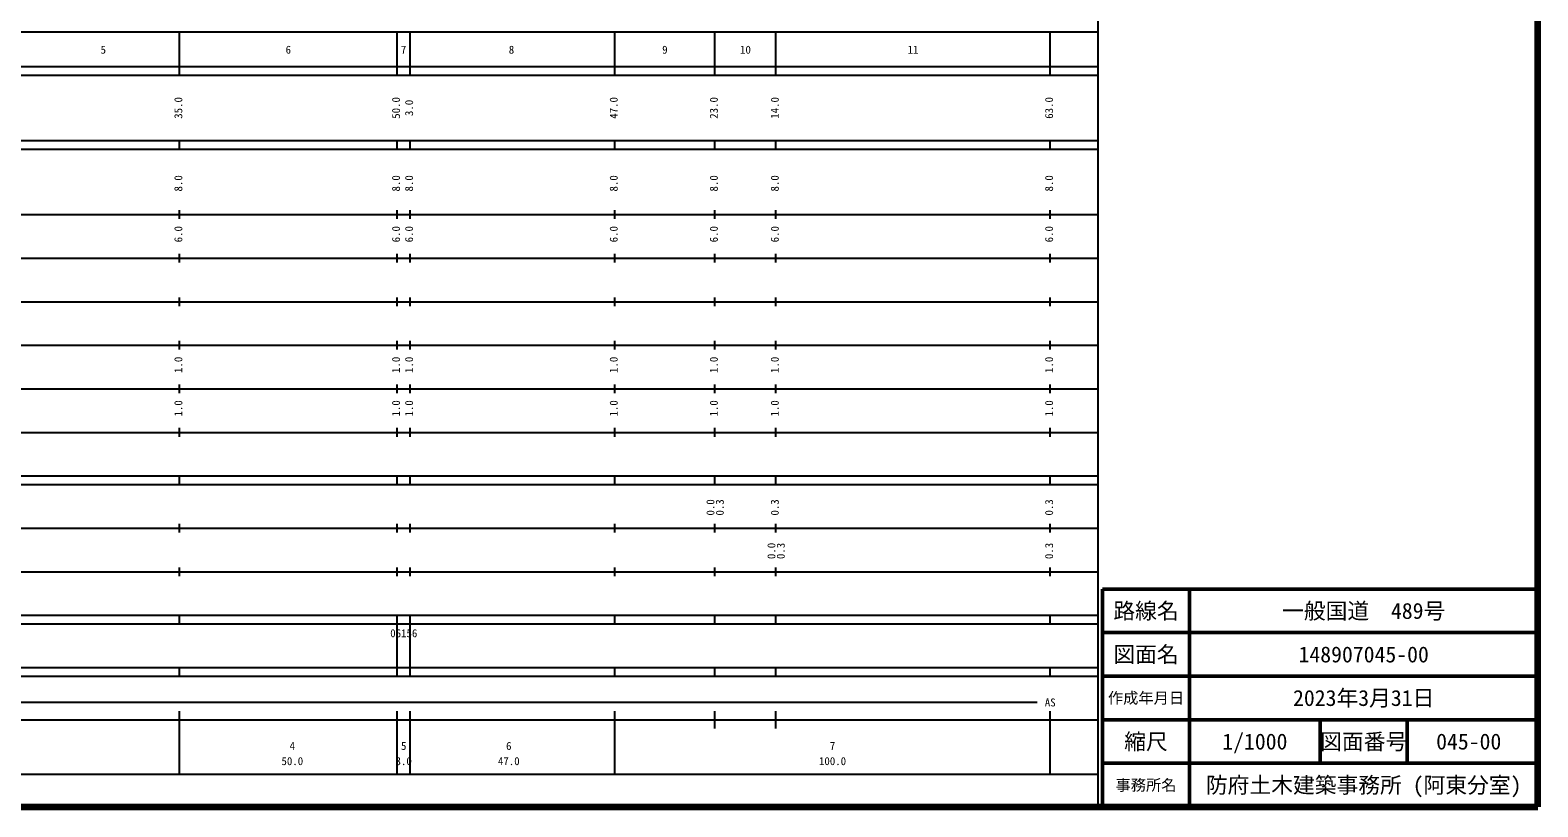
# Model space of a CAD drawing. Units: millimetres on the paper, enlarged 1000 times. Extents: x 40000 to 680000, y 20000 to 380000.
# Drawn here: x 333704 to 680000, y 20000 to 198357 of the extents above; entities that cross this region are included whole.
import ezdxf
from ezdxf.enums import TextEntityAlignment as Align

# ---------------------------------------------------------------- set-up
doc = ezdxf.new("R2010")
doc.units = ezdxf.units.MM
doc.header["$LTSCALE"] = 1000
for name, color, linetype, lineweight in [('M-TTL', 2, 'Continuous', 140), ('M-TTL-BAND', 7, 'Continuous', 25), ('M-TTL-FRAM', 2, 'Continuous', 50), ('M-TTL-LINE', 7, 'Continuous', 50)]:
    doc.layers.add(name, color=color, linetype=linetype, lineweight=lineweight)
doc.layers.add('M-TTL-TXT', color=7, linetype='Continuous')
doc.styles.add('ＭＳ ゴシック', font='')
doc.styles.get('ＭＳ ゴシック').set_extended_font_data('MS Gothic')

msp = doc.modelspace()

# ---------------------------------------------------------------- linework, layer by layer
at = {"layer": 'M-TTL'}
for p, q in [((680000, 20000), (680000, 380000)), ((40000, 20000), (680000, 20000))]:
    msp.add_line(p, q, dxfattribs=at)
at = {"layer": 'M-TTL-BAND'}
for p, q in [((579000, 20000), (579000, 370000)), ((68000, 198000), (579000, 198000)), ((368000, 188000), (368000, 198000)), ((418000, 188000), (418000, 198000)), ((421000, 188000), (421000, 198000)), ((468000, 188000), (468000, 198000)), ((491000, 188000), (491000, 198000)), ((505000, 188000), (505000, 198000)), ((568000, 188000), (568000, 198000)), ((40000, 190000), (579000, 190000)), ((40000, 188000), (579000, 188000)), ((40000, 173000), (579000, 173000)), ((40000, 171000), (579000, 171000)), ((368000, 171000), (368000, 173000)), ((418000, 171000), (418000, 173000)), ((421000, 171000), (421000, 173000)), ((468000, 171000), (468000, 173000)), ((491000, 171000), (491000, 173000)), ((505000, 171000), (505000, 173000)), ((568000, 171000), (568000, 173000)), ((40000, 156000), (579000, 156000)), ((368000, 155000), (368000, 157000)), ((418000, 155000), (418000, 157000)), ((421000, 155000), (421000, 157000)), ((468000, 155000), (468000, 157000)), ((491000, 155000), (491000, 157000)), ((505000, 155000), (505000, 157000)), ((568000, 155000), (568000, 157000)), ((46000, 146000), (579000, 146000)), ((368000, 145000), (368000, 147000)), ((418000, 145000), (418000, 147000)), ((421000, 145000), (421000, 147000)), ((468000, 145000), (468000, 147000)), ((491000, 145000), (491000, 147000)), ((505000, 145000), (505000, 147000)), ((568000, 145000), (568000, 147000)), ((52000, 136000), (579000, 136000)), ((368000, 135000), (368000, 137000)), ((418000, 135000), (418000, 137000)), ((421000, 135000), (421000, 137000)), ((468000, 135000), (468000, 137000)), ((491000, 135000), (491000, 137000)), ((505000, 135000), (505000, 137000)), ((568000, 135000), (568000, 137000)), ((46000, 126000), (579000, 126000)), ((368000, 125000), (368000, 127000)), ((418000, 125000), (418000, 127000)), ((421000, 125000), (421000, 127000)), ((468000, 125000), (468000, 127000)), ((491000, 125000), (491000, 127000)), ((505000, 125000), (505000, 127000)), ((568000, 125000), (568000, 127000)), ((52000, 116000), (579000, 116000)), ((368000, 115000), (368000, 117000)), ((418000, 115000), (418000, 117000)), ((421000, 115000), (421000, 117000)), ((468000, 115000), (468000, 117000)), ((491000, 115000), (491000, 117000)), ((505000, 115000), (505000, 117000)), ((568000, 115000), (568000, 117000)), ((46000, 106000), (579000, 106000)), ((368000, 105000), (368000, 107000)), ((418000, 105000), (418000, 107000)), ((421000, 105000), (421000, 107000)), ((468000, 105000), (468000, 107000)), ((491000, 105000), (491000, 107000)), ((505000, 105000), (505000, 107000)), ((568000, 105000), (568000, 107000)), ((40000, 96000), (579000, 96000)), ((40000, 94000), (579000, 94000)), ((368000, 94000), (368000, 96000)), ((418000, 94000), (418000, 96000)), ((421000, 94000), (421000, 96000)), ((468000, 94000), (468000, 96000)), ((491000, 94000), (491000, 96000)), ((505000, 94000), (505000, 96000)), ((568000, 94000), (568000, 96000)), ((49000, 84000), (579000, 84000)), ((368000, 83000), (368000, 85000)), ((418000, 83000), (418000, 85000)), ((421000, 83000), (421000, 85000)), ((468000, 83000), (468000, 85000)), ((491000, 83000), (491000, 85000)), ((505000, 83000), (505000, 85000)), ((568000, 83000), (568000, 85000)), ((40000, 74000), (579000, 74000)), ((368000, 73000), (368000, 75000)), ((418000, 73000), (418000, 75000)), ((421000, 73000), (421000, 75000)), ((468000, 73000), (468000, 75000)), ((491000, 73000), (491000, 75000)), ((505000, 73000), (505000, 75000)), ((568000, 73000), (568000, 75000)), ((40000, 64000), (579000, 64000)), ((368000, 62000), (368000, 64000)), ((418000, 62000), (418000, 64000)), ((421000, 62000), (421000, 64000)), ((468000, 62000), (468000, 64000)), ((491000, 62000), (491000, 64000)), ((505000, 62000), (505000, 64000)), ((568000, 62000), (568000, 64000)), ((40000, 62000), (579000, 62000)), ((418000, 52000), (418000, 62000)), ((421000, 52000), (421000, 62000)), ((40000, 52000), (579000, 52000)), ((368000, 50000), (368000, 52000)), ((418000, 50000), (418000, 52000)), ((421000, 50000), (421000, 52000)), ((468000, 50000), (468000, 52000)), ((491000, 50000), (491000, 52000)), ((505000, 50000), (505000, 52000)), ((568000, 50000), (568000, 52000)), ((40000, 50000), (579000, 50000)), ((71000, 44000), (565000, 44000)), ((368000, 27500), (368000, 42000)), ((418000, 27500), (418000, 42000)), ((421000, 27500), (421000, 42000)), ((468000, 27500), (468000, 42000)), ((491000, 38000), (491000, 42000)), ((505000, 38000), (505000, 42000)), ((568000, 27500), (568000, 42000)), ((40000, 40000), (579000, 40000)), ((68000, 27500), (579000, 27500))]:
    msp.add_line(p, q, dxfattribs=at)
at = {"layer": 'M-TTL-FRAM'}
for p, q in [((680000, 70000), (580000, 70000)), ((580000, 70000), (580000, 20000))]:
    msp.add_line(p, q, dxfattribs=at)
at = {"layer": 'M-TTL-LINE'}
for p, q in [((600000, 70000), (600000, 20000)), ((680000, 60000), (580000, 60000)), ((680000, 50000), (580000, 50000)), ((680000, 40000), (580000, 40000)), ((630000, 40000), (630000, 30000)), ((650000, 40000), (650000, 30000)), ((680000, 30000), (580000, 30000))]:
    msp.add_line(p, q, dxfattribs=at)

# ---------------------------------------------------------------- texts
at = {"layer": 'M-TTL-BAND', "style": 'ＭＳ ゴシック'}
for s, p in [('5', (350500, 192405)), ('6', (393000, 192405)), ('7', (419477, 192405)), ('8', (444253, 192405)), ('9', (479500, 192405)), ('10', (498000, 192405)), ('11', (536500, 192405)), ('AS', (568000, 42500)), ('4', (393921, 32523)), ('5', (419504, 32523)), ('6', (443640, 32523)), ('7', (518000, 32523)), ('50.0', (393921, 29033)), ('3.0', (419504, 29033)), ('47.0', (443640, 29033)), ('100.0', (518000, 29033))]:
    msp.add_text(s, height=1833, dxfattribs=at).set_placement(p, align=Align.BOTTOM_CENTER)
for s, p in [('35.0', (369198, 180500)), ('50.0', (419198, 180500)), ('3.0', (422198, 180500)), ('47.0', (469198, 180500)), ('23.0', (492198, 180500)), ('14.0', (506198, 180500)), ('63.0', (569198, 180500)), ('8.0', (369198, 163174)), ('8.0', (419198, 163174)), ('8.0', (422198, 163174)), ('8.0', (469198, 163174)), ('8.0', (492198, 163174)), ('8.0', (506198, 163174)), ('8.0', (569198, 163174)), ('6.0', (369198, 151500)), ('6.0', (419198, 151500)), ('6.0', (422198, 151500)), ('6.0', (469198, 151500)), ('6.0', (492198, 151500)), ('6.0', (506198, 151500)), ('6.0', (569198, 151500)), ('1.0', (369198, 121500)), ('1.0', (419198, 121500)), ('1.0', (422198, 121500)), ('1.0', (469198, 121500)), ('1.0', (492198, 121500)), ('1.0', (506198, 121500)), ('1.0', (569198, 121500)), ('1.0', (369198, 111500)), ('1.0', (419198, 111500)), ('1.0', (422198, 111500)), ('1.0', (469198, 111500)), ('1.0', (492198, 111500)), ('1.0', (506198, 111500)), ('1.0', (569198, 111500)), ('0.0', (491414, 88764)), ('0.3', (493568, 88764)), ('0.3', (506198, 88764)), ('0.3', (569198, 88764)), ('0.0', (505417, 78764)), ('0.3', (507568, 78764)), ('0.3', (569198, 78764))]:
    msp.add_text(s, height=1833, rotation=90, dxfattribs=at).set_placement(p, align=Align.BOTTOM_CENTER)
msp.add_text('06156', height=1833, dxfattribs=at).set_placement((416405, 58405), align=Align.BOTTOM_LEFT)
at = {"layer": 'M-TTL-TXT', "style": 'ＭＳ ゴシック'}
for s, height, p in [('路線名', 3666, (590000, 65000)), ('路線名', 3666, (590000, 65000)), ('一般国道\u3000489号', 3666, (640000, 65000)), ('図面名', 3666, (590000, 55000)), ('図面名', 3666, (590000, 55000)), ('148907045-00', 3666, (640000, 55000)), ('作成年月日', 2566, (590000, 45000)), ('作成年月日', 2566, (590000, 45000)), ('2023年3月31日', 3666, (640000, 45000)), ('縮尺', 3666, (590000, 35000)), ('縮尺', 3666, (590000, 35000)), ('1/1000', 3666, (615000, 35000)), ('図面番号', 3666, (640000, 35000)), ('図面番号', 3666, (640000, 35000)), ('045-00', 3666, (664125, 35000)), ('事務所名', 2566, (590000, 25000)), ('事務所名', 2566, (590000, 25000)), ('防府土木建築事務所 (阿東分室)', 3666, (640000, 25000))]:
    msp.add_text(s, height=height, dxfattribs=at).set_placement(p, align=Align.MIDDLE_CENTER)

doc.saveas('drawing.dxf')
